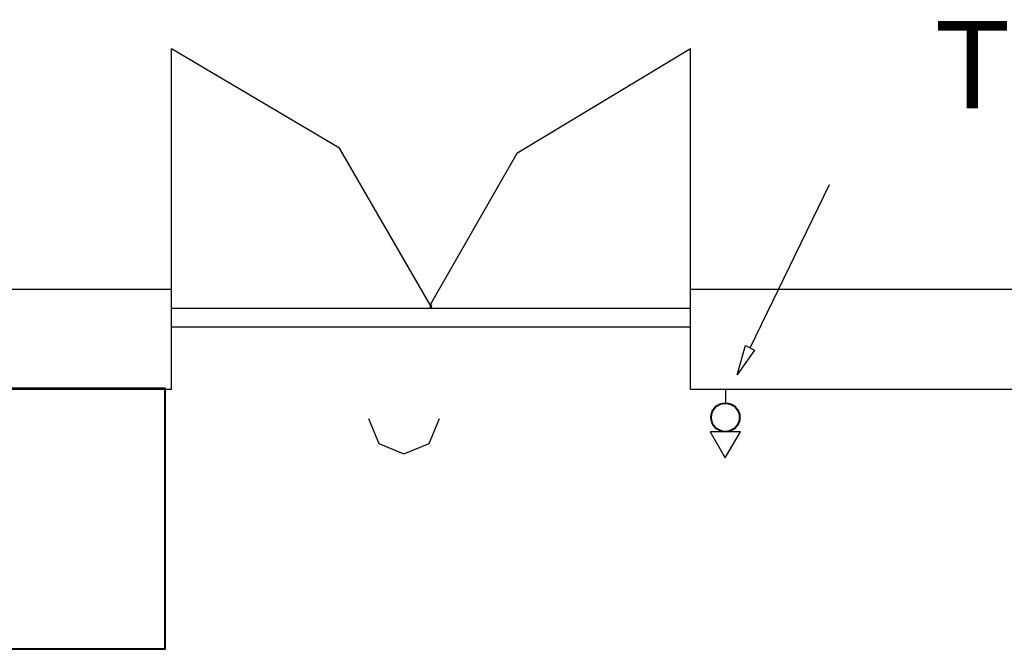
# Model space of a CAD drawing. Header units: metres. Extents: x 257 to 767, y -173 to 1.
# Drawn here: x 734.13 to 736.665, y -107.047 to -105.427 of the extents above; entities that cross this region are included whole.
import ezdxf

# ---------------------------------------------------------------- set-up
doc = ezdxf.new("R2010")
doc.units = ezdxf.units.M
doc.header["$LTSCALE"] = 10
doc.layers.get('0').update_dxf_attribs({"color": 254})
doc.layers.add('ELETEXTO LUMINÁRIAS', color=254, linetype='Continuous')
doc.layers.add('Eletro Calha', color=6, linetype='Continuous')
doc.styles.add('ARIAL', font='')
doc.styles.get('ARIAL').set_extended_font_data('Arial')

msp = doc.modelspace()

# ---------------------------------------------------------------- linework, layer by layer
at = {"color": 7, "lineweight": 0}
for p, q in [((734.9536, -105.7577), (734.5205, -105.5016)), ((734.5205, -106.1697), (734.5205, -105.5016)), ((735.857, -105.5016), (735.4096, -105.7707)), ((735.857, -106.1697), (735.857, -105.5016)), ((735.1871, -106.1603), (734.9536, -105.7577)), ((735.4096, -105.7707), (735.1871, -106.1603)), ((736.0105, -106.2711), (736.215, -105.8509)), ((734.5205, -106.3782), (734.5205, -106.1215)), ((735.857, -106.3782), (735.857, -106.1215)), ((735.857, -106.1697), (734.5205, -106.1697)), ((735.1886, -106.1697), (735.1871, -106.1603)), ((735.1901, -106.1603), (735.1886, -106.1697)), ((735.857, -106.2177), (734.5205, -106.2177)), ((735.9769, -106.3406), (735.999, -106.2656)), ((735.9769, -106.3406), (735.999, -106.2656)), ((735.999, -106.2656), (736.0221, -106.2769)), ((735.999, -106.2656), (736.0221, -106.2769)), ((736.0221, -106.2769), (735.9769, -106.3406)), ((736.0221, -106.2769), (735.9769, -106.3406)), ((736.0221, -106.2769), (736.0221, -106.2769)), ((734.5205, -106.3782), (731.7961, -106.3782)), ((737.9129, -106.3782), (735.857, -106.3782)), ((736.0096, -106.3782), (735.9189, -106.3782)), ((735.9469, -106.3782), (735.9469, -106.4143)), ((735.0278, -106.4531), (735.0545, -106.5175)), ((735.1837, -106.5175), (735.2104, -106.4531)), ((735.9079, -106.4872), (735.9468, -106.5546)), ((735.9859, -106.4872), (735.9079, -106.4872)), ((735.9468, -106.5546), (735.9859, -106.4872)), ((735.0545, -106.5175), (735.1191, -106.5442)), ((735.1191, -106.5442), (735.1837, -106.5175))]:
    msp.add_line(p, q, dxfattribs=at)
for points in [[(734.5205, -106.1215), (734.5205, -106.106)], [(734.5205, -106.1215), (731.5392, -106.1215)], [(737.9129, -106.1215), (735.857, -106.1215)]]:
    msp.add_lwpolyline(points, dxfattribs=at)
msp.add_circle((735.9469, -106.4504), 0.0368)
at = {"layer": 'Eletro Calha', "color": 1}
msp.add_lwpolyline([(731.7922, -106.375), (734.5034, -106.375), (734.5034, -107.0472), (731.7922, -107.0472)], close=True, dxfattribs=at)

# ---------------------------------------------------------------- texts
at = {"layer": 'ELETEXTO LUMINÁRIAS', "color": 7, "ltscale": 0.05, "style": 'ARIAL'}
msp.add_text('TRAFO ', height=0.225, rotation=360, dxfattribs=at).set_placement((736.4873, -105.655))

doc.saveas('drawing.dxf')
